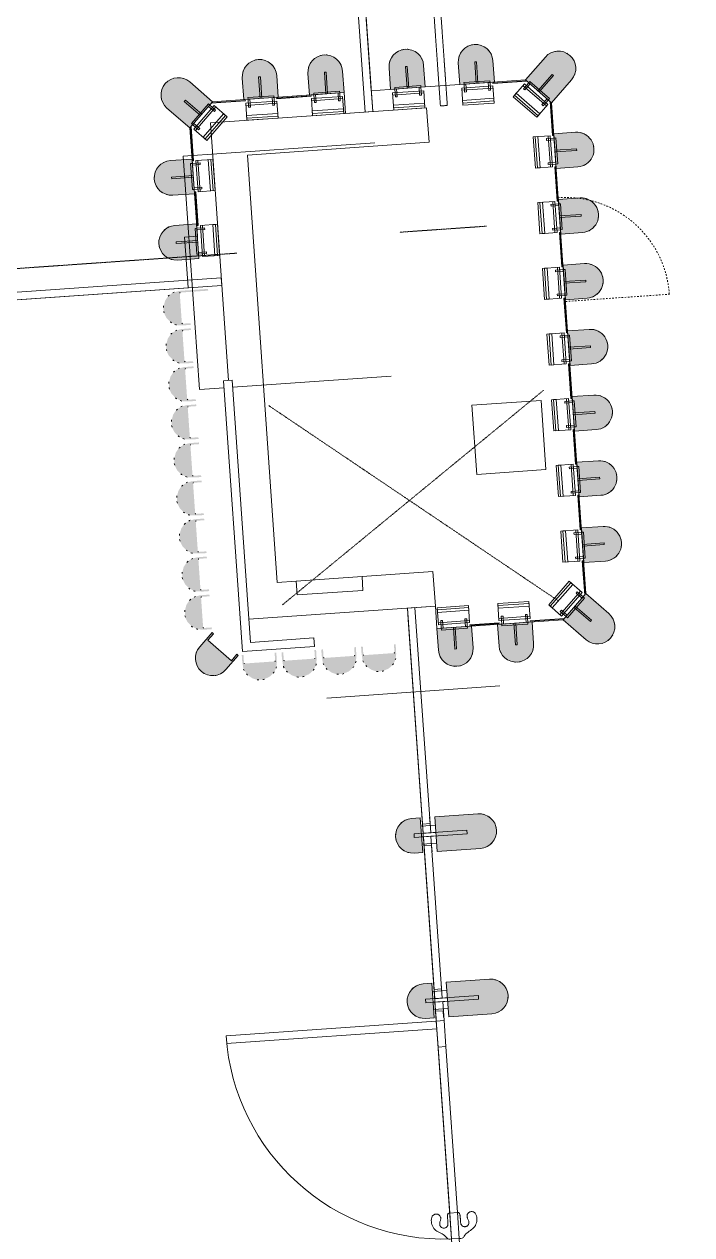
# Model space of a CAD drawing. Header units: millimetres. Extents: x 306 to 836129804, y -168137 to 818603917.
# Drawn here: x 833869969 to 833873819, y 817951346 to 817958331 of the extents above; entities that cross this region are included whole.
import ezdxf

# ---------------------------------------------------------------- set-up
doc = ezdxf.new("R2010")
doc.units = ezdxf.units.MM
doc.header["$LTSCALE"] = 3
for name, pattern in [('Dash', [6, 3, -3]), ('HIDDEN', [0.375, 0.25, -0.125]), ('Overhead', [1.8, 1.2, -0.6])]:
    doc.linetypes.add(name, pattern=pattern)
for name, color, linetype, lineweight in [('A-010-M_LINE', 251, 'Continuous', 13), ('A-010-M_LINE-T', 251, 'Continuous', 13), ('A-200-M_WALL_INT', 251, 'Continuous', 13), ('A-214-M_CURT_WALL', 251, 'Continuous', 13), ('A-215-M_CURT_PANEL', 251, 'Continuous', 13), ('A-215-MH_CURT_PANEL', 251, 'Dash', 13), ('A-314-M_WINDOW', 251, 'Continuous', 13), ('A-325-M_DOOR', 251, 'Continuous', 13), ('A-770-ME_FFE_SA', 251, 'Continuous', 13), ('A-770-MH_FFE_SA', 251, 'Overhead', 13), ('A-810-M_ROOMS', 251, 'Continuous', 13), ('M-287-M_DUCT', 253, 'Continuous', 5), ('Z-060-M_DETAIL', 253, 'Continuous', 5), ('Z-060-M_LINE_MEDIUM', 253, 'Continuous', 9)]:
    doc.layers.add(name, color=color, linetype=linetype, lineweight=lineweight)
doc.layers.add('UAJ-00XREF', color=7, linetype='Continuous')
doc.layers.get('A-770-ME_FFE_SA').off()

# ---------------------------------------------------------------- blocks, each defined once
blk = doc.blocks.new('System Panel - ARC_Glazed-37932880-0300')
at = {"layer": 'A-215-M_CURT_PANEL'}
for points in [[(-468.2, 44), (-468.3, 44), (-468.2, 3.1)], [(468.2, 44), (468.2, 44), (468.2, 3.1)]]:
    blk.add_hatch(color=256, dxfattribs=at).paths.add_polyline_path(points, flags=0)
at = {"layer": 'A-215-M_CURT_PANEL', "lineweight": 9}
for p, q in [((468.2, 44), (-468.2, 44)), ((-468.2, 44), (-468.2, 0)), ((-468.2, 0), (468.2, 0)), ((468.2, 0), (468.2, 44))]:
    blk.add_line(p, q, dxfattribs=at)
blk = doc.blocks.new('System Panel - ARC_Glazed-39974065-0300')
at = {"layer": 'A-215-M_CURT_PANEL', "lineweight": 9}
for p, q in [((496, 0), (-486, 0)), ((-486, 0), (-486, -44)), ((496, -44), (496, 0)), ((-486, -44), (496, -44))]:
    blk.add_line(p, q, dxfattribs=at)
blk = doc.blocks.new('System Panel - ARC_Glazed-33859200-0300')
at = {"layer": 'A-215-M_CURT_PANEL', "lineweight": 9}
for p, q in [((666.5, 44), (-656.5, 44)), ((-656.5, 44), (-656.5, 0)), ((-656.5, 0), (666.5, 0)), ((666.5, 0), (666.5, 44))]:
    blk.add_line(p, q, dxfattribs=at)
blk = doc.blocks.new('ARC_CWP_PERFORATED METAL_STRAIGHT - ARC_CWP_PERFORATED METAL_STRAIGHT-39453991-0300')
at = {"layer": 'A-215-M_CURT_PANEL', "lineweight": 9}
for p, q in [((100, 8), (-98, 8)), ((-95, 5), (100, 5)), ((100, 5), (100, 8))]:
    blk.add_line(p, q, dxfattribs=at)
blk = doc.blocks.new('ARC_CWP_PERFORATED METAL_STRAIGHT - ARC_CWP_PERFORATED METAL_STRAIGHT-V6-0300')
at = {"layer": 'A-215-M_CURT_PANEL', "lineweight": 9}
for p, q in [((100, 8), (-98, 8)), ((-95, 5), (100, 5)), ((100, 5), (100, 8))]:
    blk.add_line(p, q, dxfattribs=at)
blk = doc.blocks.new('Circular Mullion - ARC_225mm CERAMIC MULLION-27539017-0300')
at = {"layer": 'Z-060-M_DETAIL', "lineweight": 9}
blk.add_hatch(color=256, dxfattribs=at).paths.add_polyline_path([(100, -125), (96.6, -150.9), (86.6, -175), (70.7, -195.7), (50, -211.6), (25.9, -221.6), (0, -225), (-25.9, -221.6), (-50, -211.6), (-70.7, -195.7), (-86.6, -175), (-96.6, -150.9), (-100, -125), (-100, 0), (100, 0)], flags=0)
at = {"layer": 'Z-060-M_DETAIL'}
for p, q in [((-90, 120), (90, 120)), ((-90, 21.5), (-90, 120)), ((90, 108), (-90, 108)), ((-90, 108), (-90, 92.6)), ((-90, 92.6), (90, 92.6)), ((90, 120), (90, 21.5)), ((90, 92.6), (90, 108)), ((90, 33.5), (-90, 33.5)), ((90, 21.5), (-90, 21.5)), ((-75, 45), (-65, 45)), ((-75, 0), (-75, 45)), ((-65, 45), (-65, 0)), ((65, 45), (75, 45)), ((65, 0), (65, 45)), ((75, 45), (75, 0)), ((-75, 0), (-75, -10)), ((-65, 0), (-75, 0)), ((-75, -10), (75, -10)), ((-5, -125), (-5, 0)), ((5, -125), (5, 0)), ((75, 0), (65, 0)), ((75, -10), (75, 0)), ((5, -125), (-5, -125))]:
    blk.add_line(p, q, dxfattribs=at)
at = {"layer": 'Z-060-M_LINE_MEDIUM'}
for p, q in [((100, 0), (-100, 0)), ((-100, 0), (-100, -125)), ((100, -125), (100, 0))]:
    blk.add_line(p, q, dxfattribs=at)
blk.add_arc((0, -125), 100, 180, 360, dxfattribs=at)
blk = doc.blocks.new('Circular Mullion - CERAMIC TUBES 225mm-27930382-0300')
at = {"layer": 'A-214-M_CURT_WALL', "lineweight": 9}
for start, end in [(96.64542, 102.02301), (77.97699, 83.35458), (156.64542, 162.02301), (137.97699, 143.35458), (36.64542, 42.02301), (17.97699, 23.35458)]:
    blk.add_arc((-100, 125), 100, start, end, dxfattribs=at)
blk = doc.blocks.new('ARC_CWP_PERFORATED METAL_STRAIGHT - ARC_CWP_PERFORATED METAL_STRAIGHT-39453989-0300')
at = {"layer": 'A-215-M_CURT_PANEL', "lineweight": 9}
for p, q in [((-98, -8), (100, -8)), ((100, -5), (-95, -5)), ((100, -8), (100, -5))]:
    blk.add_line(p, q, dxfattribs=at)
blk = doc.blocks.new('System Panel - ARC_Glazed-39974079-0300')
at = {"layer": 'A-215-M_CURT_PANEL', "lineweight": 9}
for p, q in [((651.2, 44), (-651.2, 44)), ((-651.2, 44), (-651.2, 0)), ((-651.2, 0), (651.2, 0)), ((651.2, 0), (651.2, 44))]:
    blk.add_line(p, q, dxfattribs=at)
blk = doc.blocks.new('DCW_01a - L_GF _LOBBY SINGLE DOOR_CERAMIC MULLION-40864555-0300')
at = {"layer": 'A-325-M_DOOR'}
for p, q in [((585, 1215.4), (585, 0)), ((630, 1215.4), (630, 0)), ((-480, -45), (-480, 0)), ((-480, 0), (480, 0)), ((480, 0), (-480, 0)), ((-480, 0), (-480, -45)), ((480, 0), (480, -45)), ((480, -45), (480, 0)), ((630, 0), (585, 0)), ((-630, 0), (-480.1, 0)), ((-480.1, -45), (-630, -45)), ((480, -45), (-480, -45)), ((-480, -45), (480, -45))]:
    blk.add_line(p, q, dxfattribs=at)
at = {"layer": 'A-325-M_DOOR', "lineweight": 9}
for p, q in [((-630, 0), (-740, 0)), ((-630, -45), (-630, 0)), ((630, 0), (480, 0)), ((630, -45), (630, 0)), ((740, 0), (630, 0)), ((630, 0), (630, -45)), ((-740, -45), (-630, -45)), ((-630, 0), (-630, -45)), ((480, -45), (630, -45)), ((630, -45), (740, -45))]:
    blk.add_line(p, q, dxfattribs=at)
at = {"layer": 'A-325-M_DOOR', "flags": 128}
for points in [[(-491.5, 101.5), (-498.7, 105.6), (-506.6, 107.8), (-514.7, 108.9), (-522.9, 109.2), (-531.1, 108.6), (-539.2, 107.1), (-547.1, 104.8), (-554.8, 101.7), (-561.9, 97.6), (-568.5, 92.7), (-574.4, 87), (-579.7, 80.7), (-584.3, 73.9), (-588.5, 66.8), (-592.6, 59.7), (-597, 52.7), (-601.7, 46), (-607, 39.7), (-612.9, 34), (-619.4, 28.9), (-625.8, 23.8), (-629.2, 16.4), (-629.9, 8.2), (-630, 0)], [(-518.4, 56), (-515.5, 54.8), (-512.5, 53.9), (-509.2, 53.3), (-505.8, 53.2), (-502.4, 53.5), (-499, 54.3), (-495.7, 55.5), (-492.7, 57.1), (-489.9, 59), (-487.5, 61.2), (-485.4, 63.7), (-483.7, 66.2), (-482.3, 69), (-481.1, 72), (-480.4, 75.2), (-480, 78.6), (-480.1, 82), (-480.6, 85.4), (-481.6, 88.8), (-483, 91.9), (-484.8, 94.8), (-486.8, 97.4), (-489.1, 99.7), (-491.5, 101.5)], [(-541.8, 14.2), (-544.6, 14.5), (-547.5, 15.1), (-550.4, 16.2), (-553.2, 17.6), (-555.8, 19.4), (-558.2, 21.6), (-560.2, 24.1), (-561.9, 26.8), (-563.2, 29.6), (-564.1, 32.5), (-564.7, 35.4), (-564.8, 38.3), (-564.6, 41.1), (-564.1, 44), (-563.1, 46.9), (-561.8, 49.7), (-560.1, 52.4), (-558, 54.9), (-555.6, 57), (-552.9, 58.8), (-550.1, 60.2), (-547.3, 61.2), (-544.4, 61.8), (-541.5, 62)], [(-480.1, 0), (-480.3, 2.9), (-481, 5.7), (-482.4, 8.2), (-484.4, 10.3), (-487, 11.7), (-489.7, 12.6), (-492.6, 13.1), (-495.4, 13.4), (-498.3, 13.6), (-501.2, 13.8), (-504.1, 13.9), (-507, 14), (-509.9, 14.1), (-512.8, 14.1), (-515.7, 14.2), (-518.6, 14.2), (-521.5, 14.2), (-524.4, 14.2), (-527.3, 14.2), (-530.2, 14.2), (-533.1, 14.2), (-536, 14.2), (-538.9, 14.2), (-541.8, 14.2)], [(-541.5, 62), (-533.8, 61.5), (-526.1, 59.5), (-518.4, 56)], [(-630, -45), (-629.9, -53.2), (-629.2, -61.4), (-625.8, -68.8), (-619.4, -73.9), (-612.9, -78.9), (-607, -84.6), (-601.7, -90.9), (-597, -97.7), (-592.6, -104.7), (-588.5, -111.8), (-584.3, -118.8), (-579.7, -125.7), (-574.4, -131.9), (-568.5, -137.7), (-561.9, -142.6), (-554.8, -146.7), (-547.1, -149.8), (-539.2, -152), (-531.1, -153.5), (-522.9, -154.1), (-514.7, -153.9), (-506.6, -152.7), (-498.7, -150.6), (-491.5, -146.5)], [(-541.5, -107), (-544.4, -106.8), (-547.3, -106.1), (-550.1, -105.1), (-552.9, -103.7), (-555.6, -102), (-558, -99.8), (-560.1, -97.4), (-561.8, -94.7), (-563.1, -91.9), (-564.1, -88.9), (-564.6, -86), (-564.8, -83.2), (-564.7, -80.4), (-564.1, -77.5), (-563.2, -74.6), (-561.9, -71.7), (-560.2, -69), (-558.2, -66.5), (-555.8, -64.4), (-553.2, -62.6), (-550.4, -61.1), (-547.5, -60.1), (-544.6, -59.5), (-541.8, -59.2)], [(-541.8, -59.2), (-538.9, -59.2), (-536, -59.2), (-533.1, -59.2), (-530.2, -59.2), (-527.3, -59.2), (-524.4, -59.2), (-521.5, -59.1), (-518.6, -59.1), (-515.7, -59.1), (-512.8, -59.1), (-509.9, -59), (-507, -58.9), (-504.1, -58.8), (-501.2, -58.7), (-498.3, -58.5), (-495.4, -58.3), (-492.6, -58), (-489.7, -57.5), (-487, -56.6), (-484.4, -55.2), (-482.4, -53.2), (-481, -50.6), (-480.3, -47.8), (-480.1, -45)], [(-518.4, -101), (-526.1, -104.4), (-533.8, -106.5), (-541.5, -107)], [(-491.5, -146.5), (-489.1, -144.6), (-486.8, -142.4), (-484.8, -139.8), (-483, -136.9), (-481.6, -133.7), (-480.6, -130.4), (-480.1, -126.9), (-480, -123.5), (-480.4, -120.1), (-481.1, -116.9), (-482.3, -113.9), (-483.7, -111.2), (-485.4, -108.6), (-487.5, -106.2), (-489.9, -104), (-492.7, -102), (-495.7, -100.4), (-499, -99.2), (-502.4, -98.5), (-505.8, -98.2), (-509.2, -98.3), (-512.5, -98.8), (-515.5, -99.7), (-518.4, -101)]]:
    blk.add_lwpolyline(points, dxfattribs=at)
at = {"layer": 'A-325-M_DOOR'}
blk.add_arc((629.6, -45), 1260.4, 89.98016, 177.95616, dxfattribs=at)
blk = doc.blocks.new('Circular Mullion - ARC_CW_CERAMIC MULLION-30650210-0300')
at = {"layer": 'Z-060-M_LINE_MEDIUM', "lineweight": 18}
h = blk.add_hatch(color=256, dxfattribs=at)
h.paths.add_polyline_path([(0, 160), (27.6, 155.9), (50, 146.6), (76.1, 123.7), (86.6, 110), (96.6, 85.9), (100, 46.2), (100, 10), (-100, 10), (-100, 60), (-93.3, 93.9), (-86.6, 110), (-70.7, 130.7), (-50, 146.6), (-17.3, 157.7), (-10, 158.7)], flags=0)
h.paths.add_polyline_path([(-17.4, -73.5), (100, -73.5), (100, -323.5), (93.2, -357.6), (86.6, -373.5), (70.7, -394.2), (44.6, -412.3), (20.7, -420.8), (0, -423.5), (-25.9, -420.1), (-50, -410.1), (-75.6, -387.8), (-86.6, -373.5), (-96.6, -349.4), (-100, -323.5), (-100, -73.5), (-45.5, -73.5)], flags=0)
at = {"layer": 'Z-060-M_DETAIL', "lineweight": 18}
for p, q in [((-100, 60), (-100, 10)), ((-100, 10), (100, 10)), ((100, 10), (100, 60)), ((100, -73.5), (-100, -73.5)), ((-100, -73.5), (-100, -323.5)), ((100, -323.5), (100, -73.5))]:
    blk.add_line(p, q, dxfattribs=at)
for centre, start, end in [((0, 60), 0, 180), ((0, -323.5), 180, 360)]:
    blk.add_arc(centre, 100, start, end, dxfattribs=at)
at = {"layer": 'Z-060-M_LINE_MEDIUM'}
for p, q in [((-63, 0), (-100, 0)), ((-63, -44), (-63, 0)), ((-51.7, 10), (-51.7, -73.5)), ((-10, 52.5), (-10, -252.5)), ((10, 52.5), (-10, 52.5)), ((10, -252.5), (10, 52.5)), ((51.7, 10), (51.7, -73.5)), ((63, 0), (100, 0)), ((63, -44), (63, 0)), ((-63, -44), (-100, -44)), ((63, -44), (100, -44)), ((-10, -252.5), (10, -252.5))]:
    blk.add_line(p, q, dxfattribs=at)
blk = doc.blocks.new('Circular Mullion - CERAMIC_MULLIONS-V18-0300')
at = {"layer": 'A-214-M_CURT_WALL', "lineweight": 9}
for p, q in [((-10, -73.5), (-10, 10)), ((10, 10), (10, -73.5))]:
    blk.add_line(p, q, dxfattribs=at)
for centre, start, end in [((0, 60), 96.64542, 102.02301), ((0, 60), 77.97699, 83.35458), ((0, 60), 156.64542, 162.02301), ((0, 60), 137.97699, 143.35458), ((0, 60), 36.64542, 42.02301), ((0, 60), 17.97699, 23.35458), ((0, -323.5), 197.97699, 203.35458), ((0, -323.5), 216.64542, 222.02301), ((0, -323.5), 317.97699, 323.35458), ((0, -323.5), 336.64542, 342.02301), ((0, -323.5), 257.97699, 263.35458), ((0, -323.5), 276.64542, 282.02301)]:
    blk.add_arc(centre, 100, start, end, dxfattribs=at)
blk = doc.blocks.new('Circular Mullion - CERAMIC_MULLIONS-V19-0300')
at = {"layer": 'Z-060-M_DETAIL'}
h = blk.add_hatch(dxfattribs=at)
h.set_pattern_fill('FP_8', color=256, style=0, pattern_type=2)
h.set_pattern_definition([(220, (28520.6, 70533), (-1413.188, 378.663), [152.4, -1676.4]), (275, (28520.6, 70533), (1456.275, 543.072), [121.92, -1341.12]), (169.549, (28531.3, 70411.6), (-889.342, 1597.993), [129.52, -1424.72]), (223.816, (28114.2, 70533), (-2152.884, 425.657), [228.6, -2514.6]), (173.364, (28142.3, 70352.3), (-1490.54, 2302.92), [194.28, -2137.08]), (278.816, (28114.2, 70533), (2461.7, -1210.45), [182.88, -2011.68]), (249, (28215.8, 70329.8), (-1419.581, -353.941), [152.4, -1676.4]), (304, (28215.8, 70329.8), (1010.4, 1180.998), [121.92, -1341.12]), (198.549, (28284, 70228.7), (-1552.558, 966.475), [129.52, -1424.72]), (232.5, (28520.63, 70533), (151.2082, -659.7864), [67.056, -1257.808, 67.056, -2640.584]), (232.5, (28520.63, 70533), (151.2082, -659.7864), [-1391.92, -1294.384, 67.056, -1279.144]), (262.5, (28520.6, 70533), (635.782, -723.772), [67.056, -709.168, 67.056, -1740.408]), (262.5, (28520.6, 70533), (635.782, -723.772), [-843.28, -1227.328, 67.056, -446.024]), (302.5, (28520.6, 70986.16), (963.728, -499.963), [67.056, -440.944, 67.056, -3621.024]), (302.5, (28520.6, 70986.16), (963.728, -499.963), [-575.056, -1517.904, 67.056, -2036.064]), (312.5, (28520.6, 71189.4), (1198.254, 99.357), [67.056, -593.344, 67.056, -985.52, -1493.52]), (312.5, (28520.6, 71189.4), (1198.254, 99.357), [-1712.976, 67.056, -1426.464])])
h.paths.add_polyline_path([(10, -73.5), (-10, -73.5), (-10, 10), (10, 10), (10, -45)], flags=0)
at = {"layer": 'A-214-M_CURT_WALL', "lineweight": 9}
for p, q in [((-10, -73.5), (-10, 10)), ((10, 10), (10, -73.5))]:
    blk.add_line(p, q, dxfattribs=at)
for centre, start, end in [((0, 60), 96.64542, 102.02301), ((0, 60), 77.97699, 83.35458), ((0, 60), 156.64542, 162.02301), ((0, 60), 137.97699, 143.35458), ((0, 60), 36.64542, 42.02301), ((0, 60), 17.97699, 23.35458), ((0, -323.5), 197.97699, 203.35458), ((0, -323.5), 216.64542, 222.02301), ((0, -323.5), 317.97699, 323.35458), ((0, -323.5), 336.64542, 342.02301), ((0, -323.5), 257.97699, 263.35458), ((0, -323.5), 276.64542, 282.02301)]:
    blk.add_arc(centre, 100, start, end, dxfattribs=at)
blk = doc.blocks.new('ARC_FS_FIRE SHUTTER LATERAL SINGLE  - ARC_FS_FIRE SHUTTER LATERAL SINGLE -35631308-0300')
at = {"layer": 'A-770-MH_FFE_SA'}
for p, q in [((-6600, 20), (50, 20)), ((50, -20), (50, 20)), ((50, -20), (-6600, -20))]:
    blk.add_line(p, q, dxfattribs=at)
blk = doc.blocks.new('Circular Mullion - Type A_150mm Profile-28038416-0300')
at = {"layer": 'A-214-M_CURT_WALL'}
blk.add_hatch(color=256, dxfattribs=at).paths.add_polyline_path([(-100, -16), (-100, 0), (-90, 0), (-90, -49.5), (90, -49.5), (90, 115), (100, 115), (100, -50), (93.7, -82.9), (86.6, -100), (70.7, -120.7), (50, -136.6), (18, -147.6), (0, -150), (-25.9, -146.6), (-50, -136.6), (-73.9, -116.5), (-90, -91.8), (-96.6, -75.9), (-100, -49.5), (-100, -19.7)], flags=0)
blk = doc.blocks.new('Circular Mullion - CERAMIC TUBES 150mm_End Cap_Left_-32874538-0300')
at = {"layer": 'A-214-M_CURT_WALL', "lineweight": 9}
for centre, radius, start, end in [((-87, -46.5), 3, 180, 270), ((87, -46.5), 3, 270, 360), ((0, -50), 100, 197.97699, 203.35458), ((0, -50), 100, 216.64542, 222.02301), ((0, -50), 100, 317.97699, 323.35458), ((0, -50), 100, 336.64542, 342.02301), ((0, -50), 100, 257.97699, 263.35458), ((0, -50), 100, 276.64542, 282.02301)]:
    blk.add_arc(centre, radius, start, end, dxfattribs=at)
blk = doc.blocks.new('Circular Mullion - Type A_150mm Profile-25928163-0300')
at = {"layer": 'A-214-M_CURT_WALL'}
blk.add_hatch(color=256, dxfattribs=at).paths.add_polyline_path([(-100, 0), (-90, 0), (-90, -49.5), (90, -49.5), (90, 0), (100, 0), (99.3, -55.5), (93.7, -82.9), (86.6, -100), (70.7, -120.7), (50, -136.6), (18, -147.6), (-7.1, -149.1), (-25.9, -146.6), (-50, -136.6), (-73.9, -116.5), (-90, -91.8), (-96.6, -75.9), (-100, -34.4), (-100, -16)], flags=0)
blk = doc.blocks.new('Circular Mullion - CERAMIC TUBES 150mm-32874537-0300')
at = {"layer": 'A-214-M_CURT_WALL', "lineweight": 9}
for centre, radius, start, end in [((-87, -46.5), 3, 180, 270), ((87, -46.5), 3, 270, 360), ((0, -50), 100, 197.97699, 203.35458), ((0, -50), 100, 216.64542, 222.02301), ((0, -50), 100, 317.97699, 323.35458), ((0, -50), 100, 336.64542, 342.02301), ((0, -50), 100, 257.97699, 263.35458), ((0, -50), 100, 276.64542, 282.02301)]:
    blk.add_arc(centre, radius, start, end, dxfattribs=at)
blk = doc.blocks.new('Circular Mullion - CERAMIC TUBES 150mm-27926644-0300')
at = {"layer": 'A-214-M_CURT_WALL', "lineweight": 9}
for centre, radius, start, end in [((0, 50), 100, 96.64542, 102.02301), ((0, 50), 100, 77.97699, 83.35458), ((0, 50), 100, 156.64542, 162.02301), ((0, 50), 100, 137.97699, 143.35458), ((0, 50), 100, 36.64542, 42.02301), ((0, 50), 100, 17.97699, 23.35458), ((-87, 46.5), 3, 90, 180), ((87, 46.5), 3, 0, 90)]:
    blk.add_arc(centre, radius, start, end, dxfattribs=at)
blk = doc.blocks.new('Circular Mullion - Type A-25928776-0300')
at = {"layer": 'A-214-M_CURT_WALL'}
blk.add_hatch(color=256, dxfattribs=at).paths.add_polyline_path([(-100, -0.2), (-90, -0.2), (-90, -49.5), (90, -47.4), (90, 0), (100, 0), (100, -109.3), (96.6, -135.2), (86.6, -159.3), (63.9, -185.3), (50, -195.9), (25.9, -205.9), (0, -209.3), (-25.9, -205.9), (-55.3, -191.8), (-70.7, -180), (-86.6, -159.3), (-96.6, -135.2), (-100, -109.3), (-100, -38.2)], flags=0)
at = {"layer": 'Z-060-M_DETAIL'}
for p, q in [((100, 0), (90, 0)), ((90, 0), (90, -49.5)), ((100, -109.3), (100, 0)), ((-90, -0.2), (-100, -0.2)), ((-100, -0.2), (-100, -109.3)), ((-90, -49.5), (-90, -0.2)), ((90, -49.5), (-90, -49.5))]:
    blk.add_line(p, q, dxfattribs=at)
blk.add_arc((0, -109.3), 100, 180, 0, dxfattribs=at)
blk = doc.blocks.new('Circular Mullion - CERAMIC TUBES 209mm-27926666-0300')
at = {"layer": 'A-214-M_CURT_WALL', "lineweight": 9}
blk.add_line((-93, 0), (-97, 0), dxfattribs=at)
for centre, radius, start, end in [((0, 109.3), 100, 156.64542, 162.02301), ((0, 109.3), 100, 137.97699, 143.35458), ((0, 109.3), 100, 96.64542, 102.02301), ((0, 109.3), 100, 77.97699, 83.35458), ((0, 109.3), 100, 36.64542, 42.02301), ((0, 109.3), 100, 17.97699, 23.35458), ((-87, 46.5), 3, 90, 180), ((87, 46.5), 3, 0, 90)]:
    blk.add_arc(centre, radius, start, end, dxfattribs=at)
blk = doc.blocks.new('ARC_CWP_PERFORATED METAL_STRAIGHT - ARC_CWP_PERFORATED METAL_STRAIGHT-39454031-0300')
at = {"layer": 'A-215-M_CURT_PANEL', "lineweight": 9}
for p, q in [((85, 8), (-85, 8)), ((-85, 8), (-85, 5)), ((-85, 5), (85, 5)), ((85, 5), (85, 8))]:
    blk.add_line(p, q, dxfattribs=at)
blk = doc.blocks.new('Circular Mullion - CERAMIC TUBES 225mm-27930052-0300')
at = {"layer": 'A-214-M_CURT_WALL', "lineweight": 9}
for start, end in [(96.64542, 102.02301), (77.97699, 83.35458), (156.64542, 162.02301), (137.97699, 143.35458), (36.64542, 42.02301), (17.97699, 23.35458)]:
    blk.add_arc((0, 125), 100, start, end, dxfattribs=at)
blk = doc.blocks.new('ARC_CWP_PERFORATED METAL_STRAIGHT - ARC_CWP_PERFORATED METAL_STRAIGHT-V200-0300')
at = {"layer": 'A-215-M_CURT_PANEL', "lineweight": 9}
for p, q in [((98, 8), (-100, 8)), ((-100, 8), (-100, 5)), ((-100, 5), (95, 5))]:
    blk.add_line(p, q, dxfattribs=at)
blk = doc.blocks.new('Circular Mullion - Perforated Mesh-26022574-0300')
at = {"layer": 'A-214-M_CURT_WALL'}
blk.add_hatch(color=256, dxfattribs=at).paths.add_polyline_path([(70.7, -245.7), (86.6, -225), (97.1, -197.1), (100, -175), (100, 0), (-100, 0), (-100, -175), (-96.6, -200.9), (-86.6, -225), (-70.7, -245.7), (-50, -261.6), (-25.9, -271.6), (0, -275), (25.9, -271.6), (50, -261.6)], flags=0)
at = {"layer": 'Z-060-M_DETAIL'}
for p, q in [((-90, 120), (90, 120)), ((-90, 21.5), (-90, 120)), ((90, 108), (-90, 108)), ((-90, 108), (-90, 92.6)), ((-90, 92.6), (90, 92.6)), ((90, 120), (90, 21.5)), ((90, 92.6), (90, 108)), ((-100, 0), (-100, -175)), ((100, 0), (-100, 0)), ((90, 33.5), (-90, 33.5)), ((90, 21.5), (-90, 21.5)), ((-75, 45), (-65, 45)), ((-75, 0), (-75, 45)), ((-65, 45), (-65, 0)), ((65, 45), (75, 45)), ((65, 0), (65, 45)), ((75, 45), (75, 0)), ((-75, 0), (-75, -10)), ((-65, 0), (-75, 0)), ((-75, -10), (75, -10)), ((-5, -125), (-5, 0)), ((5, -125), (5, 0)), ((75, 0), (65, 0)), ((75, -10), (75, 0)), ((100, -175), (100, 0)), ((5, -125), (-5, -125))]:
    blk.add_line(p, q, dxfattribs=at)
blk.add_arc((0, -175), 100, 180, 360, dxfattribs=at)
blk = doc.blocks.new('Circular Mullion - CERAMIC TUBES 275mm-27930122-0300')
at = {"layer": 'A-214-M_CURT_WALL', "lineweight": 9}
for start, end in [(156.64542, 162.02301), (137.97699, 143.35458), (96.64542, 102.02301), (77.97699, 83.35458), (36.64542, 42.02301), (17.97699, 23.35458)]:
    blk.add_arc((0, 175), 100, start, end, dxfattribs=at)
blk = doc.blocks.new('ARC_CWP_PERFORATED METAL_STRAIGHT - ARC_CWP_PERFORATED METAL_STRAIGHT-40497904-0300')
at = {"layer": 'A-215-M_CURT_PANEL', "lineweight": 9}
for p, q in [((100, 8), (-100, 8)), ((-100, 8), (-100, 5)), ((-100, 5), (100, 5)), ((100, 5), (100, 8))]:
    blk.add_line(p, q, dxfattribs=at)
blk = doc.blocks.new('Circular Mullion - CERAMIC TUBES 225mm-33891346-0300')
at = {"layer": 'A-214-M_CURT_WALL', "lineweight": 9}
for start, end in [(96.64542, 102.02301), (77.97699, 83.35458), (156.64542, 162.02301), (137.97699, 143.35458), (36.64542, 42.02301), (17.97699, 23.35458)]:
    blk.add_arc((0, 125), 100, start, end, dxfattribs=at)
blk = doc.blocks.new('Circular Mullion - CERAMIC TUBES 225mm-V208-0300')
at = {"layer": 'A-214-M_CURT_WALL', "lineweight": 9}
for start, end in [(96.64542, 102.02301), (77.97699, 83.35458), (156.64542, 162.02301), (137.97699, 143.35458), (36.64542, 42.02301), (17.97699, 22.85619)]:
    blk.add_arc((0, 125), 100, start, end, dxfattribs=at)
blk = doc.blocks.new('ARC_CWP_Access Panel - ARC_CWP_Access Panel-40497905-0300')
at = {"layer": 'A-215-M_CURT_PANEL', "lineweight": 9}
for p, q in [((100, 8), (-100, 8)), ((-100, 8), (-100, 5)), ((-100, 5), (100, 5)), ((100, 5), (100, 8))]:
    blk.add_line(p, q, dxfattribs=at)
at = {"layer": 'A-215-MH_CURT_PANEL'}
blk.add_line((-300, 0), (-300, -600), dxfattribs=at)
blk.add_arc((-300, 0), 600, 270, 0, dxfattribs=at)
blk = doc.blocks.new('ARC_CWP_PERFORATED METAL_STRAIGHT - ARC_CWP_PERFORATED METAL_STRAIGHT-39454035-0300')
at = {"layer": 'A-215-M_CURT_PANEL', "lineweight": 9}
for p, q in [((97.8, 8), (-99.8, 8)), ((-99.8, 8), (-99.8, 5)), ((-99.8, 5), (94.8, 5))]:
    blk.add_line(p, q, dxfattribs=at)
blk = doc.blocks.new('Circular Mullion - CERAMIC TUBES 275mm-V209-0300')
at = {"layer": 'A-214-M_CURT_WALL', "lineweight": 9}
for start, end in [(197.97699, 203.35458), (336.64542, 342.02301), (216.64542, 222.02301), (257.97699, 263.35458), (276.64542, 281.03506), (317.97699, 323.35458)]:
    blk.add_arc((0, -175), 100, start, end, dxfattribs=at)
blk = doc.blocks.new('Circular Mullion - CERAMIC TUBES 225mm-27930238-0300')
at = {"layer": 'A-214-M_CURT_WALL', "lineweight": 9}
for start, end in [(197.97699, 203.35458), (216.64542, 222.02301), (317.97699, 323.35458), (336.64542, 342.02301), (257.97699, 263.35458), (276.64542, 282.02301)]:
    blk.add_arc((0, -125), 100, start, end, dxfattribs=at)
blk = doc.blocks.new('ARC_CWP_PERFORATED METAL_STRAIGHT - ARC_CWP_PERFORATED METAL_STRAIGHT-V207-0300')
at = {"layer": 'A-215-M_CURT_PANEL', "lineweight": 9}
for p, q in [((100, -5), (-100, -5)), ((-100, -5), (-100, -8)), ((-100, -8), (100, -8)), ((100, -8), (100, -5))]:
    blk.add_line(p, q, dxfattribs=at)
blk = doc.blocks.new('Circular Mullion - CERAMIC TUBES 275mm-V210-0300')
at = {"layer": 'A-214-M_CURT_WALL', "lineweight": 9}
for start, end in [(156.64542, 162.02301), (137.97699, 143.35458), (96.64542, 102.02301), (78.96494, 83.35458), (36.64542, 42.02301), (17.97699, 23.35458)]:
    blk.add_arc((0, 175), 100, start, end, dxfattribs=at)
blk = doc.blocks.new('ARC_CWP_PERFORATED METAL_STRAIGHT - ARC_CWP_PERFORATED METAL_STRAIGHT-39695171-0300')
at = {"layer": 'A-215-M_CURT_PANEL', "lineweight": 9}
for p, q in [((97.5, 8), (-97.5, 8)), ((-97.5, 8), (-97.5, 5)), ((-97.5, 5), (97.5, 5)), ((97.5, 5), (97.5, 8))]:
    blk.add_line(p, q, dxfattribs=at)
blk = doc.blocks.new('ARC_LOUVER_INTERNAL - 400w x 400h-35349425-0300')
at = {"layer": 'A-314-M_WINDOW'}
for p, q in [((190, 100), (-190, 100)), ((-190, 100), (-190, 20)), ((190, 20), (190, 100)), ((-190, 20), (190, 20))]:
    blk.add_line(p, q, dxfattribs=at)
blk = doc.blocks.new('3A35X-MAGP-P-MP-00')
at = {"layer": 'A-010-M_LINE', "linetype": 'HIDDEN'}
for p, q in [((834451887.9, 817957130.9), (834452386.7, 817957165.8)), ((834430836.3, 817955604.1), (834450947.7, 817957010.1))]:
    blk.add_line(p, q, dxfattribs=at)
at = {"layer": 'A-010-M_LINE'}
for p, q in [((834450920.7, 817956277.7), (834450870.8, 817956274.2)), ((834450870.8, 817956274.2), (834450980.1, 817954711)), ((834451026.5, 817954764.4), (834450920.7, 817956277.7)), ((834451392, 817954789.9), (834451026.5, 817954764.4)), ((834451395.5, 817954740), (834451392, 817954789.9)), ((834450980.1, 817954711), (834451395.5, 817954740)), ((834452463.9, 817954513.1), (834451466.4, 817954443.4))]:
    blk.add_line(p, q, dxfattribs=at)
at = {"layer": 'A-010-M_LINE', "linetype": 'Overhead'}
for p, q in [((834451211.8, 817954982), (834452718.2, 817956220.3)), ((834452803.3, 817955003), (834451131.4, 817956130.7))]:
    blk.add_line(p, q, dxfattribs=at)
at = {"layer": 'A-010-M_LINE-T'}
for p, q in [((834450638.7, 817957569.9), (834451742.9, 817957647.1)), ((834450732.8, 817956223.2), (834450638.7, 817957569.9)), ((834451837, 817956300.3), (834450923.6, 817956236.5)), ((834450873.7, 817956233), (834450732.8, 817956223.2))]:
    blk.add_line(p, q, dxfattribs=at)
at = {"layer": 'A-200-M_WALL_INT'}
for p, q in [((834452042.2, 817957849.3), (834450794.9, 817957762.1)), ((834452056.2, 817957649.8), (834452042.2, 817957849.3)), ((834450794.9, 817957762.1), (834450898.7, 817956276.2)), ((834451008.3, 817957576.5), (834452056.2, 817957649.8)), ((834451180.7, 817955110.1), (834451008.3, 817957576.5)), ((834451290.5, 817955117.8), (834451180.7, 817955110.1)), ((834452079, 817955172.9), (834451669.6, 817955144.3)), ((834452092.9, 817954973.4), (834452079, 817955172.9)), ((834451017.1, 817954898.2), (834452092.9, 817954973.4))]:
    blk.add_line(p, q, dxfattribs=at)
at = {"layer": 'A-810-M_ROOMS', "flags": 128}
for points in [[(834445549.2, 817956452.2), (834450666, 817956809.9), (834450654.5, 817956974), (834450645.5, 817957103.1), (834450720.3, 817957108.3), (834450682.1, 817957654), (834450676.6, 817957732.4), (834450807.9, 817957883.3), (834450886.2, 817957888.8), (834451566, 817957936.3), (834451574.4, 817957816.6), (834451731.4, 817957827.6), (834451713.4, 817958084.7), (834451297.2, 817964038.9), (834451287.6, 817964176.3), (834450018.3, 817964087.6), (834449867.3, 817964218.8), (834449557.7, 817968648), (834449688.9, 817968798.9), (834452142.9, 817968970.5), (834452293.9, 817968839.2), (834452468.5, 817966341.8), (834452605.9, 817966351.4), (834461763, 817966991.6)], [(834461900.5, 817967001.2), (834452468.5, 817966341.8), (834452489.4, 817966042.1), (834452502, 817965861.5), (834452603.5, 817964410.1), (834452472.3, 817964259.1), (834451779, 817964210.6), (834451598.4, 817964198), (834451287.6, 817964176.3), (834451723, 817957947.3), (834452033.9, 817957969), (834452233.4, 817957983), (834452612.5, 817958009.5), (834452763.4, 817957878.2), (834452961.4, 817955045.6), (834452830.2, 817954894.6), (834452102, 817954843.7), (834452092.9, 817954973.4), (834451931.3, 817954962.1), (834451935.9, 817954896.2), (834451955.1, 817954621.3), (834452641.5, 817944803.5)]]:
    blk.add_lwpolyline(points, dxfattribs=at)
at = {"layer": 'M-287-M_DUCT'}
for p, q in [((834452702, 817956160.3), (834452303, 817956132.4)), ((834452729.9, 817955761.3), (834452702, 817956160.3)), ((834452303, 817956132.4), (834452330.9, 817955733.4)), ((834452330.9, 817955733.4), (834452729.9, 817955761.3))]:
    blk.add_line(p, q, dxfattribs=at)
at = {"layer": 'A-214-M_CURT_WALL', "lineweight": 9}
for p, rotation in [((834451934.1, 817957962), 183.9989085257713), ((834452333.1, 817957989.9), 183.9989085257713), ((834452782.9, 817957599.3), 93.9989085257714), ((834450696.2, 817957453), 273.9989085257714), ((834452809.4, 817957220.2), 93.9989085257714), ((834450722.3, 817957079), 273.9989085257714), ((834452835.9, 817956841.1), 93.9989085257714), ((834452862.4, 817956462.1), 93.9989085257714), ((834452888.9, 817956083), 93.9989085257714), ((834452915.4, 817955703.9), 93.9989085257714), ((834452941.9, 817955324.9), 93.9989085257714), ((834452201.7, 817954850.7), 3.998908525771384), ((834452550.9, 817954875.1), 3.998908525771384)]:
    blk.add_blockref('Circular Mullion - ARC_225mm CERAMIC MULLION-27539017-0300', p, dxfattribs=dict(at, rotation=rotation))
at = {"layer": 'A-214-M_CURT_WALL', "extrusion": (0, 0, -1)}
for name, p, rotation in [('Circular Mullion - Perforated Mesh-26022574-0300', (-834452687.9, 817957943.9), 221.0010914742284), ('Circular Mullion - Type A_150mm Profile-28038416-0300', (-834450673.9, 817956696.2), 86.00109147422862), ('Circular Mullion - CERAMIC TUBES 150mm_End Cap_Left_-32874538-0300', (-834450673.9, 817956696.2), 86.00109147422862), ('Circular Mullion - Type A_150mm Profile-25928163-0300', (-834450689.2, 817956476.8), 86.00109147422862), ('Circular Mullion - CERAMIC TUBES 150mm-32874537-0300', (-834450689.2, 817956476.8), 86.00109147422862), ('Circular Mullion - Type A_150mm Profile-25928163-0300', (-834450704.6, 817956257.3), 86.00109147422862), ('Circular Mullion - CERAMIC TUBES 150mm-32874537-0300', (-834450704.6, 817956257.3), 86.00109147422862), ('Circular Mullion - Type A_150mm Profile-25928163-0300', (-834450719.9, 817956037.8), 86.00109147422862), ('Circular Mullion - CERAMIC TUBES 150mm-32874537-0300', (-834450719.9, 817956037.8), 86.00109147422862), ('Circular Mullion - Type A_150mm Profile-25928163-0300', (-834450735.3, 817955818.4), 86.00109147422862), ('Circular Mullion - CERAMIC TUBES 150mm-32874537-0300', (-834450735.3, 817955818.4), 86.00109147422862), ('Circular Mullion - Type A_150mm Profile-25928163-0300', (-834450750.6, 817955598.9), 86.00109147422862), ('Circular Mullion - CERAMIC TUBES 150mm-32874537-0300', (-834450750.6, 817955598.9), 86.00109147422862), ('Circular Mullion - Type A_150mm Profile-25928163-0300', (-834450766, 817955379.4), 86.00109147422862), ('Circular Mullion - CERAMIC TUBES 150mm-32874537-0300', (-834450766, 817955379.4), 86.00109147422862), ('Circular Mullion - Type A_150mm Profile-25928163-0300', (-834450781.3, 817955160), 86.00109147422862), ('Circular Mullion - CERAMIC TUBES 150mm-32874537-0300', (-834450781.3, 817955160), 86.00109147422862), ('Circular Mullion - Type A_150mm Profile-25928163-0300', (-834450796.6, 817954940.5), 86.00109147422862), ('Circular Mullion - CERAMIC TUBES 150mm-32874537-0300', (-834450796.6, 817954940.5), 86.00109147422862), ('Circular Mullion - CERAMIC TUBES 150mm-27926644-0300', (-834451763.9, 817954746.1), 176.0010914742286), ('Circular Mullion - CERAMIC TUBES 150mm-27926644-0300', (-834451075.7, 817954697.9), 176.0010914742286), ('Circular Mullion - CERAMIC TUBES 150mm-27926644-0300', (-834451305.1, 817954714), 176.0010914742286), ('Circular Mullion - CERAMIC TUBES 150mm-27926644-0300', (-834451534.5, 817954730), 176.0010914742286)]:
    blk.add_blockref(name, p, dxfattribs=dict(at, rotation=rotation))
at = {"layer": 'A-214-M_CURT_WALL', "lineweight": 9, "extrusion": (0, 0, -1), "rotation": 176.0010914742286}
for p in [(-834451087.2, 817957902.8), (-834451466.3, 817957929.3)]:
    blk.add_blockref('Circular Mullion - ARC_225mm CERAMIC MULLION-27539017-0300', p, dxfattribs=at)
at = {"layer": 'A-214-M_CURT_WALL'}
for name, p, rotation in [('Circular Mullion - Perforated Mesh-26022574-0300', (834450742.3, 817957807.8), 228.9989085257713), ('Circular Mullion - Perforated Mesh-26022574-0300', (834452895.8, 817954970.1), 48.99890852577138), ('Circular Mullion - Type A-25928776-0300', (834450880.5, 817954755.2), 318.9989085257706), ('Circular Mullion - Type A_150mm Profile-25928163-0300', (834451075.7, 817954697.9), 3.998908525771384), ('Circular Mullion - Type A_150mm Profile-25928163-0300', (834451305.1, 817954714), 3.998908525771384), ('Circular Mullion - Type A_150mm Profile-25928163-0300', (834451534.5, 817954730), 3.998908525771384), ('Circular Mullion - Type A_150mm Profile-25928163-0300', (834451763.9, 817954746.1), 3.998908525771384)]:
    blk.add_blockref(name, p, dxfattribs=dict(at, rotation=rotation))
at = {"layer": 'A-214-M_CURT_WALL', "lineweight": 18, "extrusion": (0, 0, -1), "rotation": 266.0010914742286}
for p in [(-834452022.8, 817953652.8), (-834452089.5, 817952698.6)]:
    blk.add_blockref('Circular Mullion - ARC_CW_CERAMIC MULLION-30650210-0300', p, dxfattribs=at)
at = {"layer": 'A-215-M_CURT_PANEL'}
for name, p, rotation in [('System Panel - ARC_Glazed-39974065-0300', (834451696.8, 817958322.4), 273.9989085257712), ('ARC_CWP_PERFORATED METAL_STRAIGHT - ARC_CWP_PERFORATED METAL_STRAIGHT-V6-0300', (834452522.7, 817958003.2), 183.9989085257713), ('ARC_CWP_PERFORATED METAL_STRAIGHT - ARC_CWP_PERFORATED METAL_STRAIGHT-V207-0300', (834451276.7, 817957916.1), 3.998908525771384), ('ARC_CWP_PERFORATED METAL_STRAIGHT - ARC_CWP_PERFORATED METAL_STRAIGHT-39453989-0300', (834450897.6, 817957889.6), 3.998908525771384), ('ARC_CWP_PERFORATED METAL_STRAIGHT - ARC_CWP_PERFORATED METAL_STRAIGHT-39454035-0300', (834452769.7, 817957788.6), 93.9989085257714), ('ARC_CWP_PERFORATED METAL_STRAIGHT - ARC_CWP_PERFORATED METAL_STRAIGHT-V6-0300', (834450682.9, 817957642.6), 273.9989085257714), ('ARC_CWP_PERFORATED METAL_STRAIGHT - ARC_CWP_PERFORATED METAL_STRAIGHT-40497904-0300', (834452796.2, 817957409.7), 93.9989085257714), ('ARC_CWP_PERFORATED METAL_STRAIGHT - ARC_CWP_PERFORATED METAL_STRAIGHT-39695171-0300', (834450709.2, 817957266), 273.9989085257714), ('ARC_CWP_Access Panel - ARC_CWP_Access Panel-40497905-0300', (834452822.7, 817957030.7), 93.9989085257714), ('System Panel - ARC_Glazed-33859200-0300', (834450195.6, 817956777), 3.998908525771384), ('ARC_CWP_PERFORATED METAL_STRAIGHT - ARC_CWP_PERFORATED METAL_STRAIGHT-40497904-0300', (834452849.2, 817956651.6), 93.9989085257714), ('ARC_CWP_PERFORATED METAL_STRAIGHT - ARC_CWP_PERFORATED METAL_STRAIGHT-40497904-0300', (834452875.7, 817956272.5), 93.9989085257714), ('ARC_CWP_PERFORATED METAL_STRAIGHT - ARC_CWP_PERFORATED METAL_STRAIGHT-40497904-0300', (834452902.2, 817955893.5), 93.9989085257714), ('ARC_CWP_PERFORATED METAL_STRAIGHT - ARC_CWP_PERFORATED METAL_STRAIGHT-40497904-0300', (834452928.7, 817955514.4), 93.9989085257714), ('ARC_CWP_PERFORATED METAL_STRAIGHT - ARC_CWP_PERFORATED METAL_STRAIGHT-39453991-0300', (834452955.2, 817955135.3), 93.9989085257714), ('System Panel - ARC_Glazed-39974079-0300', (834451976.7, 817954312.4), 273.9989085257712), ('ARC_CWP_PERFORATED METAL_STRAIGHT - ARC_CWP_PERFORATED METAL_STRAIGHT-V200-0300', (834452740.4, 817954888.3), 3.998908525771384), ('ARC_CWP_PERFORATED METAL_STRAIGHT - ARC_CWP_PERFORATED METAL_STRAIGHT-39454031-0300', (834452376.3, 817954862.9), 3.998908525771384), ('System Panel - ARC_Glazed-37932880-0300', (834452056.2, 817953175.7), 273.9989085257712)]:
    blk.add_blockref(name, p, dxfattribs=dict(at, rotation=rotation))
at = {"layer": 'A-314-M_WINDOW', "rotation": 3.998908525771384}
blk.add_blockref('ARC_LOUVER_INTERNAL - 400w x 400h-35349425-0300', (834451487, 817955031.3), dxfattribs=at)
at = {"layer": 'A-325-M_DOOR', "rotation": 93.99890852577133}
blk.add_blockref('DCW_01a - L_GF _LOBBY SINGLE DOOR_CERAMIC MULLION-40864555-0300', (834452141.9, 817951950.5), dxfattribs=at)
at = {"layer": 'A-770-ME_FFE_SA', "rotation": 273.9989085257702}
blk.add_blockref('ARC_FS_FIRE SHUTTER LATERAL SINGLE  - ARC_FS_FIRE SHUTTER LATERAL SINGLE -35631308-0300', (834452138.2, 817957910.9), dxfattribs=at)
at = {"layer": 'Z-060-M_DETAIL', "extrusion": (0, 0, -1)}
for name, p, rotation in [('Circular Mullion - CERAMIC TUBES 275mm-V209-0300', (-834452687.9, 817957943.9), 221.0010914742284), ('Circular Mullion - CERAMIC TUBES 275mm-V210-0300', (-834450742.3, 817957807.8), 311.0010914742286), ('Circular Mullion - CERAMIC TUBES 275mm-27930122-0300', (-834452895.8, 817954970.1), 131.0010914742286), ('Circular Mullion - CERAMIC TUBES 209mm-27926666-0300', (-834450880.5, 817954755.2), 221.0010914742295), ('Circular Mullion - CERAMIC_MULLIONS-V18-0300', (-834452022.8, 817953652.8), 266.0010914742286), ('Circular Mullion - CERAMIC_MULLIONS-V19-0300', (-834452089.5, 817952698.6), 266.0010914742286)]:
    blk.add_blockref(name, p, dxfattribs=dict(at, rotation=rotation))
at = {"layer": 'Z-060-M_LINE_MEDIUM', "lineweight": 5, "extrusion": (0, 0, -1)}
for name, p, rotation in [('Circular Mullion - CERAMIC TUBES 225mm-27930382-0300', (-834451834.4, 817957955.1), 356.0010914742286), ('Circular Mullion - CERAMIC TUBES 225mm-27930052-0300', (-834452333.1, 817957989.9), 356.0010914742286), ('Circular Mullion - CERAMIC TUBES 225mm-27930238-0300', (-834451087.2, 817957902.8), 176.0010914742286), ('Circular Mullion - CERAMIC TUBES 225mm-27930238-0300', (-834451466.3, 817957929.3), 176.0010914742286), ('Circular Mullion - CERAMIC TUBES 225mm-33891346-0300', (-834452782.9, 817957599.3), 86.00109147422862), ('Circular Mullion - CERAMIC TUBES 225mm-27930052-0300', (-834450696.2, 817957453), 266.0010914742286), ('Circular Mullion - CERAMIC TUBES 225mm-33891346-0300', (-834452809.4, 817957220.2), 86.00109147422862), ('Circular Mullion - CERAMIC TUBES 225mm-27930052-0300', (-834450722.3, 817957079), 266.0010914742286), ('Circular Mullion - CERAMIC TUBES 225mm-33891346-0300', (-834452835.9, 817956841.1), 86.00109147422862), ('Circular Mullion - CERAMIC TUBES 225mm-33891346-0300', (-834452862.4, 817956462.1), 86.00109147422862), ('Circular Mullion - CERAMIC TUBES 225mm-33891346-0300', (-834452888.9, 817956083), 86.00109147422862), ('Circular Mullion - CERAMIC TUBES 225mm-V208-0300', (-834452915.4, 817955703.9), 86.00109147422862), ('Circular Mullion - CERAMIC TUBES 225mm-33891346-0300', (-834452941.9, 817955324.9), 86.00109147422862), ('Circular Mullion - CERAMIC TUBES 225mm-27930052-0300', (-834452201.7, 817954850.7), 176.0010914742286), ('Circular Mullion - CERAMIC TUBES 225mm-27930052-0300', (-834452550.9, 817954875.1), 176.0010914742286)]:
    blk.add_blockref(name, p, dxfattribs=dict(at, rotation=rotation))

msp = doc.modelspace()

# ---------------------------------------------------------------- block references
at = {"layer": 'UAJ-00XREF', "ltscale": 0.5}
msp.add_blockref('3A35X-MAGP-P-MP-00', (-579752.6, 0), dxfattribs=at)

doc.saveas('drawing.dxf')
